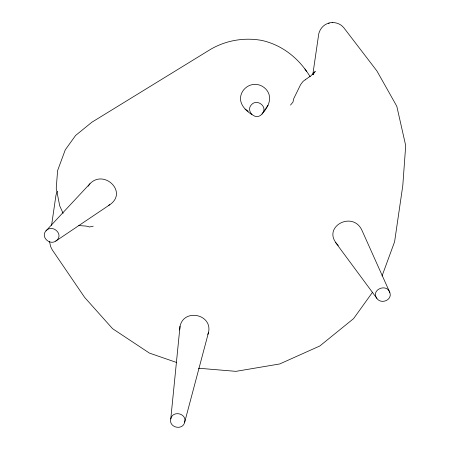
<?xml version="1.0" encoding="UTF-8"?>
<svg xmlns="http://www.w3.org/2000/svg" width="450" height="450" viewBox="0 0 450 450"><rect width="100%" height="100%" fill="white"/><g stroke="black" fill="none" stroke-linecap="round" stroke-linejoin="round"><path stroke-width="0.67" d="M170.764 418.978C168.553 427.686 182.869 430.869 184.691 422.139L208.451 332.696C212.991 314.348 183.982 307.929 180.023 326.256L170.764 418.978C172.451 410.029 187.121 413.297 184.691 422.139M179.702 329.974L180.023 326.256M51.559 225.411L55.98 195.103L57.426 191.239M312.784 74.728L318.757 33.801C319.967 28.648 324.011 24.12 329.276 23.046M263.098 112.674C267.053 105.784 256.719 98.724 251.567 104.614C245.706 110.228 254.042 119.948 260.589 115.369C265.939 109.991 271.474 102.324 269.004 94.337C267.007 88.301 260.949 84.167 254.616 84.336C248.282 84.566 242.482 89.106 240.919 95.282C238.708 103.635 245.385 110.469 251.854 114.547M382.027 276.024L394.605 241.734L402.795 185.586L405.703 145.597L396.866 106.538L395.876 104.619L376.914 70.959L343.957 27.928C340.414 23.316 334.035 21.493 328.506 23.164M313.071 74.796L313.802 72.821L313.307 74.002M207.765 334.44L208.451 332.696M262.024 114.182L265.477 108.911M46.012 230.822C40.41 236.739 49.506 245.475 55.744 241.11L109.8 204.739C128.233 192.099 104.017 168.936 89.938 183.735L46.012 230.822C52.729 223.414 64.839 235.153 55.744 241.11M88.189 186.216L89.938 183.735M265.866 108.321L268.054 105.244M372.589 292.179L353.593 318.611L319.843 345.971L279.714 363.96L235.935 371.351L198.433 368.218M313.071 74.317L315.293 71.398L310.95 75.791L305.539 79.538M290.503 105.075L292.973 102.088L293.664 98.809L300.628 84.566L302.867 81.63L304.605 80.111L305.561 79.836M108.624 205.256L109.8 204.739M93.212 226.181L89.499 226.986C86.079 225.428 82.288 226.305 78.761 225.276M332.145 22.607L332.831 22.5M176.366 362.407L149.406 353.081L112.551 328.663L84.634 297.388L52.279 249.896L50.648 246.634L49.472 241.403M245.104 109.074L248.226 111.279M335.672 242.657L376.847 298.333C380.964 304.718 392.681 300.088 389.812 292.494L362.143 230.743C352.845 209.379 320.023 227.745 338.332 245.419M389.812 292.494C386.702 283.005 370.648 289.71 376.847 298.333M310.146 76.714C299.301 58.736 282.679 45.163 261.968 40.455C244.451 37.254 226.384 40.264 210.932 49.134L91.907 122.198L75.606 135.45L65.267 149.844L57.6 170.578L56.233 188.319L59.721 205.864L63.107 213.328M304.903 68.974L306.585 71.488"/></g></svg>
